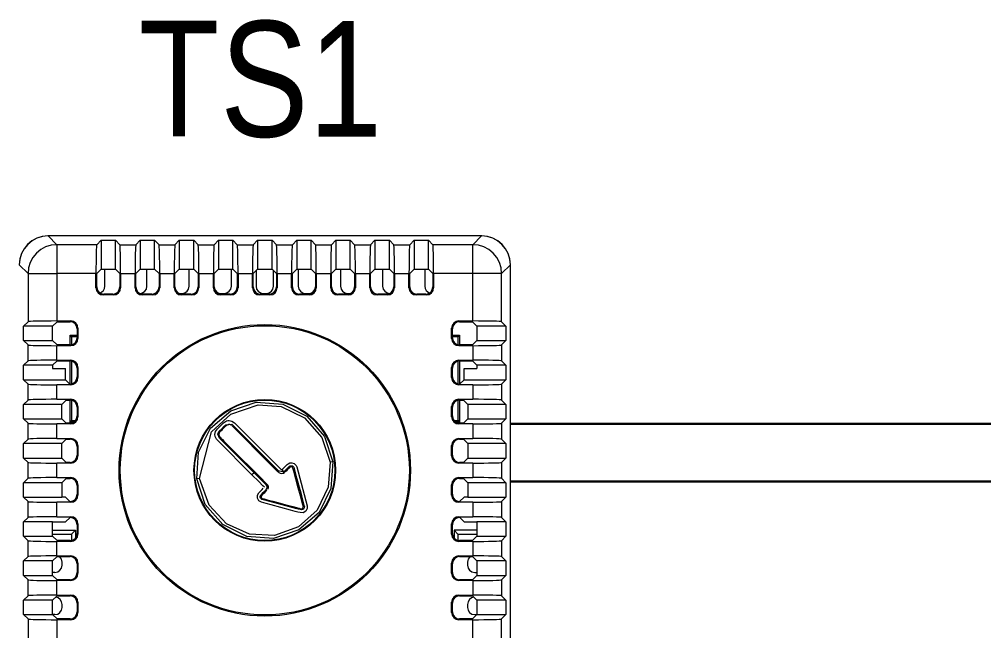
# Model space of a CAD drawing. Header units: millimetres. Extents: x -6000 to 26000, y -6000 to 26000.
# Drawn here: x 121.36 to 130.64, y -2277.11 to -2271.23 of the extents above; entities that cross this region are included whole.
import ezdxf

# ---------------------------------------------------------------- set-up
doc = ezdxf.new("R2010")
doc.units = ezdxf.units.MM
doc.header["$MEASUREMENT"] = 0
for name, color, linetype, lineweight in [('Чертеж и Рисунок_Ном._пера__1', 7, 'Continuous', 15), ('Чертеж и Рисунок_Ном._пера__21', 7, 'Continuous', 30), ('Чертеж и Рисунок_Ном._пера__7', 7, 'Continuous', 15)]:
    doc.layers.add(name, color=color, linetype=linetype, lineweight=lineweight)
doc.styles.add('СГЕНЕРИР_СТИЛЬ_1', font='ARIALN.TTF')

msp = doc.modelspace()

# ---------------------------------------------------------------- linework, layer by layer
at = {"layer": 'Чертеж и Рисунок_Ном._пера__21', "color": 7, "linetype": 'Continuous', "lineweight": 30}
for p, q in [((126.0854, -2275.1171), (145.3438, -2275.1171)), ((126.0854, -2275.6736), (145.3438, -2275.6736))]:
    msp.add_line(p, q, dxfattribs=at)
at = {"layer": 'Чертеж и Рисунок_Ном._пера__7', "color": 7, "linetype": 'Continuous', "lineweight": 15}
for p, q in [((121.6372, -2273.3104), (121.6351, -2273.3104)), ((121.6372, -2273.3104), (121.7212, -2273.3944)), ((125.8072, -2273.3104), (121.6372, -2273.3104)), ((121.7212, -2273.3944), (121.7212, -2273.6725)), ((122.1042, -2273.3944), (121.7212, -2273.3944)), ((122.1463, -2273.3523), (122.1042, -2273.3944)), ((122.1463, -2273.3523), (122.1463, -2273.6308)), ((122.1463, -2273.3523), (122.2854, -2273.3523)), ((122.2854, -2273.6308), (122.2854, -2273.3523)), ((122.3275, -2273.3944), (122.2854, -2273.3523)), ((122.3275, -2273.3944), (122.4808, -2273.3944)), ((122.5229, -2273.3523), (122.4808, -2273.3944)), ((122.5229, -2273.3523), (122.5229, -2273.6308)), ((122.5229, -2273.3523), (122.662, -2273.3523)), ((122.662, -2273.6308), (122.662, -2273.3523)), ((122.7041, -2273.3944), (122.662, -2273.3523)), ((122.7041, -2273.3944), (122.8574, -2273.3944)), ((122.8995, -2273.3523), (122.8574, -2273.3944)), ((122.8995, -2273.3523), (122.8995, -2273.6308)), ((122.8995, -2273.3523), (123.0386, -2273.3523)), ((123.0386, -2273.6308), (123.0386, -2273.3523)), ((123.0807, -2273.3944), (123.0386, -2273.3523)), ((123.0807, -2273.3944), (123.234, -2273.3944)), ((123.2761, -2273.3523), (123.234, -2273.3944)), ((123.2761, -2273.3523), (123.2761, -2273.6308)), ((123.2761, -2273.3523), (123.4152, -2273.3523)), ((123.4152, -2273.6308), (123.4152, -2273.3523)), ((123.4573, -2273.3944), (123.4152, -2273.3523)), ((123.4573, -2273.3944), (123.6106, -2273.3944)), ((123.6527, -2273.3523), (123.6106, -2273.3944)), ((123.6527, -2273.3523), (123.6527, -2273.6308)), ((123.6527, -2273.3523), (123.7918, -2273.3523)), ((123.7918, -2273.6308), (123.7918, -2273.3523)), ((123.8339, -2273.3944), (123.7918, -2273.3523)), ((123.8339, -2273.3944), (123.9872, -2273.3944)), ((124.0293, -2273.3523), (123.9872, -2273.3944)), ((124.0293, -2273.3523), (124.0293, -2273.6308)), ((124.0293, -2273.3523), (124.1684, -2273.3523)), ((124.1684, -2273.6308), (124.1684, -2273.3523)), ((124.2105, -2273.3944), (124.1684, -2273.3523)), ((124.2105, -2273.3944), (124.3638, -2273.3944)), ((124.4059, -2273.3523), (124.3638, -2273.3944)), ((124.4059, -2273.3523), (124.4059, -2273.6308)), ((124.4059, -2273.3523), (124.545, -2273.3523)), ((124.545, -2273.6308), (124.545, -2273.3523)), ((124.587, -2273.3944), (124.545, -2273.3523)), ((124.587, -2273.3944), (124.7404, -2273.3944)), ((124.7824, -2273.3523), (124.7404, -2273.3944)), ((124.7824, -2273.3523), (124.7824, -2273.6308)), ((124.7824, -2273.3523), (124.9216, -2273.3523)), ((124.9216, -2273.6308), (124.9216, -2273.3523)), ((124.9636, -2273.3944), (124.9216, -2273.3523)), ((124.9636, -2273.3944), (125.117, -2273.3944)), ((125.159, -2273.3523), (125.117, -2273.3944)), ((125.159, -2273.3523), (125.159, -2273.6308)), ((125.159, -2273.3523), (125.2981, -2273.3523)), ((125.2981, -2273.6308), (125.2981, -2273.3523)), ((125.3402, -2273.3944), (125.2981, -2273.3523)), ((125.7233, -2273.3944), (125.3402, -2273.3944)), ((125.7233, -2273.3944), (125.8072, -2273.3104)), ((125.7233, -2273.6725), (125.7233, -2273.3944)), ((125.8094, -2273.3104), (125.8072, -2273.3104)), ((121.3591, -2273.5885), (121.443, -2273.6725)), ((121.443, -2273.6725), (121.443, -2274.1355)), ((121.443, -2273.6725), (121.7212, -2273.6725)), ((122.0971, -2273.6725), (121.7212, -2273.6725)), ((121.7212, -2273.6725), (121.7212, -2274.1284)), ((122.0971, -2273.8086), (122.0971, -2273.6725)), ((122.1463, -2273.6308), (122.1044, -2273.6727)), ((122.1044, -2273.8013), (122.1044, -2273.6727)), ((122.1463, -2273.6308), (122.2854, -2273.6308)), ((122.1818, -2273.7938), (122.1818, -2273.6308)), ((122.3273, -2273.6727), (122.2854, -2273.6308)), ((122.3273, -2273.6727), (122.3273, -2273.8013)), ((122.3346, -2273.6725), (122.3346, -2273.8086)), ((122.3346, -2273.6725), (122.4737, -2273.6725)), ((122.4737, -2273.8086), (122.4737, -2273.6725)), ((122.5229, -2273.6308), (122.481, -2273.6727)), ((122.481, -2273.8013), (122.481, -2273.6727)), ((122.5229, -2273.6308), (122.662, -2273.6308)), ((122.5879, -2273.7938), (122.5879, -2273.6308)), ((122.7039, -2273.6727), (122.662, -2273.6308)), ((122.7039, -2273.6727), (122.7039, -2273.8013)), ((122.7112, -2273.6725), (122.7112, -2273.8086)), ((122.7112, -2273.6725), (122.8503, -2273.6725)), ((122.8503, -2273.8086), (122.8503, -2273.6725)), ((122.8995, -2273.6308), (122.8576, -2273.6727)), ((122.8576, -2273.8013), (122.8576, -2273.6727)), ((122.8995, -2273.6308), (123.0386, -2273.6308)), ((122.994, -2273.7938), (122.994, -2273.6308)), ((123.0805, -2273.6727), (123.0386, -2273.6308)), ((123.0805, -2273.6727), (123.0805, -2273.8013)), ((123.0878, -2273.6725), (123.0878, -2273.8086)), ((123.0878, -2273.6725), (123.2269, -2273.6725)), ((123.2269, -2273.8086), (123.2269, -2273.6725)), ((123.2761, -2273.6308), (123.2342, -2273.6727)), ((123.2342, -2273.8013), (123.2342, -2273.6727)), ((123.2761, -2273.6308), (123.4152, -2273.6308)), ((123.4002, -2273.7938), (123.4002, -2273.6308)), ((123.4571, -2273.6727), (123.4152, -2273.6308)), ((123.4571, -2273.6727), (123.4571, -2273.8013)), ((123.4644, -2273.6725), (123.4644, -2273.8086)), ((123.4644, -2273.6725), (123.6035, -2273.6725)), ((123.6035, -2273.8086), (123.6035, -2273.6725)), ((123.6527, -2273.6308), (123.6108, -2273.6727)), ((123.6108, -2273.8013), (123.6108, -2273.6727)), ((123.638, -2273.6455), (123.638, -2273.7938)), ((123.6527, -2273.6308), (123.7918, -2273.6308)), ((123.8337, -2273.6727), (123.7918, -2273.6308)), ((123.8063, -2273.7938), (123.8063, -2273.6453)), ((123.8337, -2273.6727), (123.8337, -2273.8013)), ((123.841, -2273.6725), (123.841, -2273.8086)), ((123.841, -2273.6725), (123.9801, -2273.6725)), ((123.9801, -2273.8086), (123.9801, -2273.6725)), ((124.0293, -2273.6308), (123.9874, -2273.6727)), ((123.9874, -2273.8013), (123.9874, -2273.6727)), ((124.0293, -2273.6308), (124.1684, -2273.6308)), ((124.0441, -2273.6308), (124.0441, -2273.7938)), ((124.2103, -2273.6727), (124.1684, -2273.6308)), ((124.2103, -2273.6727), (124.2103, -2273.8013)), ((124.2175, -2273.6725), (124.2175, -2273.8086)), ((124.2175, -2273.6725), (124.3567, -2273.6725)), ((124.3567, -2273.8086), (124.3567, -2273.6725)), ((124.4059, -2273.6308), (124.364, -2273.6727)), ((124.364, -2273.8013), (124.364, -2273.6727)), ((124.4059, -2273.6308), (124.545, -2273.6308)), ((124.4502, -2273.6308), (124.4502, -2273.7938)), ((124.5869, -2273.6727), (124.545, -2273.6308)), ((124.5869, -2273.6727), (124.5869, -2273.8013)), ((124.5941, -2273.6725), (124.5941, -2273.8086)), ((124.5941, -2273.6725), (124.7333, -2273.6725)), ((124.7333, -2273.8086), (124.7333, -2273.6725)), ((124.7824, -2273.6308), (124.7406, -2273.6727)), ((124.7406, -2273.8013), (124.7406, -2273.6727)), ((124.7824, -2273.6308), (124.9216, -2273.6308)), ((124.8563, -2273.6308), (124.8563, -2273.7938)), ((124.9635, -2273.6727), (124.9216, -2273.6308)), ((124.9635, -2273.6727), (124.9635, -2273.8013)), ((124.9707, -2273.6725), (124.9707, -2273.8086)), ((124.9707, -2273.6725), (125.1099, -2273.6725)), ((125.1099, -2273.8086), (125.1099, -2273.6725)), ((125.159, -2273.6308), (125.1171, -2273.6727)), ((125.1171, -2273.8013), (125.1171, -2273.6727)), ((125.159, -2273.6308), (125.2981, -2273.6308)), ((125.2625, -2273.6308), (125.2625, -2273.7938)), ((125.34, -2273.6727), (125.2981, -2273.6308)), ((125.34, -2273.6727), (125.34, -2273.8013)), ((125.7233, -2273.6725), (125.3473, -2273.6725)), ((125.3473, -2273.6725), (125.3473, -2273.8086)), ((126.0014, -2273.6725), (125.7233, -2273.6725)), ((125.7233, -2274.1284), (125.7233, -2273.6725)), ((126.0854, -2273.5885), (126.0014, -2273.6725)), ((126.0014, -2274.1355), (126.0014, -2273.6725)), ((126.0854, -2281.5147), (126.0854, -2273.5885)), ((126.0872, -2281.5186), (126.0872, -2273.5883)), ((122.1044, -2273.8013), (122.0971, -2273.8086)), ((122.3346, -2273.8086), (122.3273, -2273.8013)), ((122.481, -2273.8013), (122.4737, -2273.8086)), ((122.7112, -2273.8086), (122.7039, -2273.8013)), ((122.8576, -2273.8013), (122.8503, -2273.8086)), ((122.8955, -2273.8632), (122.9246, -2273.8632)), ((123.0878, -2273.8086), (123.0805, -2273.8013)), ((123.2342, -2273.8013), (123.2269, -2273.8086)), ((123.3013, -2273.8632), (123.3307, -2273.8632)), ((123.4644, -2273.8086), (123.4571, -2273.8013)), ((123.6108, -2273.8013), (123.6035, -2273.8086)), ((123.7075, -2273.8632), (123.7368, -2273.8632)), ((123.841, -2273.8086), (123.8337, -2273.8013)), ((123.9874, -2273.8013), (123.9801, -2273.8086)), ((124.1136, -2273.8632), (124.1429, -2273.8632)), ((124.2175, -2273.8086), (124.2103, -2273.8013)), ((124.364, -2273.8013), (124.3567, -2273.8086)), ((124.5197, -2273.8632), (124.5489, -2273.8632)), ((124.5941, -2273.8086), (124.5869, -2273.8013)), ((124.7406, -2273.8013), (124.7333, -2273.8086)), ((124.9707, -2273.8086), (124.9635, -2273.8013)), ((125.1171, -2273.8013), (125.1099, -2273.8086)), ((125.3473, -2273.8086), (125.34, -2273.8013)), ((122.174, -2273.8708), (122.1667, -2273.8781)), ((122.2651, -2273.8781), (122.1667, -2273.8781)), ((122.2578, -2273.8708), (122.174, -2273.8708)), ((122.2651, -2273.8781), (122.2578, -2273.8708)), ((122.5505, -2273.8708), (122.5433, -2273.8781)), ((122.6416, -2273.8781), (122.5433, -2273.8781)), ((122.6344, -2273.8708), (122.5505, -2273.8708)), ((122.6416, -2273.8781), (122.6344, -2273.8708)), ((122.9271, -2273.8708), (122.9199, -2273.8781)), ((123.0182, -2273.8781), (122.9199, -2273.8781)), ((123.011, -2273.8708), (122.9271, -2273.8708)), ((123.0182, -2273.8781), (123.011, -2273.8708)), ((123.3037, -2273.8708), (123.2965, -2273.8781)), ((123.3948, -2273.8781), (123.2965, -2273.8781)), ((123.3876, -2273.8708), (123.3037, -2273.8708)), ((123.3948, -2273.8781), (123.3876, -2273.8708)), ((123.6803, -2273.8708), (123.673, -2273.8781)), ((123.7714, -2273.8781), (123.673, -2273.8781)), ((123.7641, -2273.8708), (123.6803, -2273.8708)), ((123.7714, -2273.8781), (123.7641, -2273.8708)), ((124.0569, -2273.8708), (124.0496, -2273.8781)), ((124.148, -2273.8781), (124.0496, -2273.8781)), ((124.1407, -2273.8708), (124.0569, -2273.8708)), ((124.148, -2273.8781), (124.1407, -2273.8708)), ((124.4335, -2273.8708), (124.4262, -2273.8781)), ((124.5246, -2273.8781), (124.4262, -2273.8781)), ((124.5173, -2273.8708), (124.4335, -2273.8708)), ((124.5246, -2273.8781), (124.5173, -2273.8708)), ((124.8101, -2273.8708), (124.8028, -2273.8781)), ((124.9012, -2273.8781), (124.8028, -2273.8781)), ((124.8939, -2273.8708), (124.8101, -2273.8708)), ((124.9012, -2273.8781), (124.8939, -2273.8708)), ((125.1867, -2273.8708), (125.1794, -2273.8781)), ((125.2778, -2273.8781), (125.1794, -2273.8781)), ((125.2705, -2273.8708), (125.1867, -2273.8708)), ((125.2778, -2273.8781), (125.2705, -2273.8708)), ((121.443, -2274.1355), (121.401, -2274.1775)), ((121.7224, -2274.1357), (121.68, -2274.1775)), ((121.7212, -2274.1284), (121.8545, -2274.1284)), ((121.7224, -2274.1357), (121.8473, -2274.1357)), ((121.8545, -2274.1284), (121.8473, -2274.1357)), ((125.5899, -2274.1284), (125.7233, -2274.1284)), ((125.5972, -2274.1357), (125.5899, -2274.1284)), ((125.5972, -2274.1357), (125.7221, -2274.1357)), ((125.7644, -2274.1775), (125.7221, -2274.1357)), ((126.0435, -2274.1775), (126.0014, -2274.1355)), ((121.68, -2274.1775), (121.401, -2274.1775)), ((121.401, -2274.3167), (121.401, -2274.1775)), ((121.68, -2274.3167), (121.68, -2274.1775)), ((121.9241, -2274.1979), (121.9168, -2274.2052)), ((121.9168, -2274.2052), (121.9168, -2274.289)), ((121.9241, -2274.1979), (121.9241, -2274.2963)), ((125.5204, -2274.2963), (125.5204, -2274.1979)), ((125.5277, -2274.2052), (125.5204, -2274.1979)), ((125.5277, -2274.289), (125.5277, -2274.2052)), ((126.0435, -2274.1775), (125.7644, -2274.1775)), ((125.7644, -2274.1775), (125.7644, -2274.3167)), ((126.0435, -2274.1775), (126.0435, -2274.3167)), ((121.401, -2274.3167), (121.443, -2274.3587)), ((121.401, -2274.3167), (121.68, -2274.3167)), ((121.68, -2274.3167), (121.7224, -2274.3586)), ((121.8478, -2274.2661), (121.9168, -2274.2661)), ((121.8478, -2274.3586), (121.8478, -2274.2661)), ((121.8624, -2274.2807), (121.8478, -2274.2661)), ((121.9168, -2274.2807), (121.8624, -2274.2807)), ((121.8624, -2274.2807), (121.8624, -2274.3569)), ((121.9168, -2274.289), (121.9241, -2274.2963)), ((125.5204, -2274.2963), (125.5277, -2274.289)), ((125.5277, -2274.2661), (125.5967, -2274.2661)), ((125.5821, -2274.2807), (125.5277, -2274.2807)), ((125.5821, -2274.2807), (125.5967, -2274.2661)), ((125.5821, -2274.3569), (125.5821, -2274.2807)), ((125.5967, -2274.2661), (125.5967, -2274.3586)), ((125.7221, -2274.3586), (125.7644, -2274.3167)), ((125.7644, -2274.3167), (126.0435, -2274.3167)), ((126.0014, -2274.3587), (126.0435, -2274.3167)), ((121.443, -2274.5121), (121.443, -2274.3587)), ((121.7212, -2274.505), (121.7212, -2274.3658)), ((121.8545, -2274.3658), (121.7212, -2274.3658)), ((121.8473, -2274.3586), (121.7224, -2274.3586)), ((121.8473, -2274.3586), (121.8545, -2274.3658)), ((125.5899, -2274.3658), (125.5972, -2274.3586)), ((125.7233, -2274.3658), (125.5899, -2274.3658)), ((125.7221, -2274.3586), (125.5972, -2274.3586)), ((125.7233, -2274.3658), (125.7233, -2274.505)), ((126.0014, -2274.3587), (126.0014, -2274.5121)), ((121.443, -2274.5121), (121.401, -2274.5541)), ((121.7224, -2274.5122), (121.68, -2274.5541)), ((121.7212, -2274.505), (121.8545, -2274.505)), ((121.7224, -2274.5122), (121.8473, -2274.5122)), ((121.8545, -2274.505), (121.8473, -2274.5122)), ((121.8478, -2274.7351), (121.8478, -2274.5122)), ((125.5899, -2274.505), (125.7233, -2274.505)), ((125.5972, -2274.5122), (125.5899, -2274.505)), ((125.5967, -2274.5122), (125.5967, -2274.7351)), ((125.5972, -2274.5122), (125.7221, -2274.5122)), ((125.7644, -2274.5541), (125.7221, -2274.5122)), ((126.0435, -2274.5541), (126.0014, -2274.5121)), ((121.68, -2274.5541), (121.401, -2274.5541)), ((121.401, -2274.6933), (121.401, -2274.5541)), ((121.68, -2274.5541), (121.68, -2274.5863)), ((121.68, -2274.5863), (121.8025, -2274.5863)), ((121.8025, -2274.6933), (121.8025, -2274.5863)), ((121.8624, -2274.5139), (121.8624, -2274.7335)), ((121.9241, -2274.5745), (121.9168, -2274.5818)), ((121.9168, -2274.5818), (121.9168, -2274.6656)), ((121.9241, -2274.5745), (121.9241, -2274.6729)), ((125.5204, -2274.6729), (125.5204, -2274.5745)), ((125.5277, -2274.5818), (125.5204, -2274.5745)), ((125.5277, -2274.6656), (125.5277, -2274.5818)), ((125.5821, -2274.7335), (125.5821, -2274.5139)), ((125.6419, -2274.5863), (125.7644, -2274.5863)), ((125.6419, -2274.6933), (125.6419, -2274.5863)), ((126.0435, -2274.5541), (125.7644, -2274.5541)), ((125.7644, -2274.5541), (125.7644, -2274.5863)), ((126.0435, -2274.5541), (126.0435, -2274.6933)), ((121.401, -2274.6933), (121.443, -2274.7353)), ((121.401, -2274.6933), (121.8025, -2274.6933)), ((121.8025, -2274.6933), (121.8449, -2274.7351)), ((121.9168, -2274.6656), (121.9241, -2274.6729)), ((125.5204, -2274.6729), (125.5277, -2274.6656)), ((125.5972, -2274.7351), (125.6419, -2274.6933)), ((125.6419, -2274.6933), (126.0435, -2274.6933)), ((126.0014, -2274.7353), (126.0435, -2274.6933)), ((121.443, -2274.8887), (121.443, -2274.7353)), ((121.7212, -2274.8816), (121.7212, -2274.7424)), ((121.8545, -2274.7424), (121.7212, -2274.7424)), ((121.8449, -2274.7351), (121.8449, -2274.7351)), ((121.8473, -2274.7351), (121.8545, -2274.7424)), ((125.5899, -2274.7424), (125.5972, -2274.7351)), ((125.7233, -2274.7424), (125.5899, -2274.7424)), ((125.5972, -2274.7351), (125.5972, -2274.7351)), ((125.7233, -2274.7424), (125.7233, -2274.8816)), ((126.0014, -2274.7353), (126.0014, -2274.8887)), ((121.7212, -2274.8816), (121.8545, -2274.8816)), ((121.8545, -2274.8816), (121.8473, -2274.8888)), ((125.5899, -2274.8816), (125.7233, -2274.8816)), ((125.5972, -2274.8888), (125.5899, -2274.8816)), ((121.443, -2274.8887), (121.401, -2274.9307)), ((121.7674, -2274.9307), (121.401, -2274.9307)), ((121.401, -2275.0698), (121.401, -2274.9307)), ((121.8097, -2274.8888), (121.7674, -2274.9307)), ((121.7674, -2275.0698), (121.7674, -2274.9307)), ((121.8097, -2274.8888), (121.8473, -2274.8888)), ((121.8478, -2275.1003), (121.8478, -2274.8888)), ((121.8624, -2274.8905), (121.8624, -2275.0857)), ((121.9241, -2274.9511), (121.9168, -2274.9584)), ((121.9168, -2274.9584), (121.9168, -2275.0422)), ((121.9241, -2274.9511), (121.9241, -2275.0495)), ((125.5204, -2275.0495), (125.5204, -2274.9511)), ((125.5277, -2274.9584), (125.5204, -2274.9511)), ((125.5277, -2275.0422), (125.5277, -2274.9584)), ((125.5821, -2275.0857), (125.5821, -2274.8905)), ((125.5967, -2274.8888), (125.5967, -2275.1003)), ((125.5972, -2274.8888), (125.6347, -2274.8888)), ((125.6771, -2274.9307), (125.6347, -2274.8888)), ((126.0435, -2274.9307), (125.6771, -2274.9307)), ((125.6771, -2274.9307), (125.6771, -2275.0698)), ((126.0435, -2274.9307), (126.0014, -2274.8887)), ((126.0435, -2274.9307), (126.0435, -2275.0698)), ((121.401, -2275.0698), (121.443, -2275.1119)), ((121.401, -2275.0698), (121.7674, -2275.0698)), ((121.7674, -2275.0698), (121.8097, -2275.1117)), ((121.9168, -2275.0422), (121.9241, -2275.0495)), ((125.5204, -2275.0495), (125.5277, -2275.0422)), ((125.6347, -2275.1117), (125.6771, -2275.0698)), ((125.6771, -2275.0698), (126.0435, -2275.0698)), ((126.0014, -2275.1119), (126.0435, -2275.0698)), ((121.443, -2275.2652), (121.443, -2275.1119)), ((121.7212, -2275.2582), (121.7212, -2275.119)), ((121.8545, -2275.119), (121.7212, -2275.119)), ((121.8473, -2275.1117), (121.8097, -2275.1117)), ((121.8473, -2275.1117), (121.8545, -2275.119)), ((121.8624, -2275.0857), (121.8478, -2275.1003)), ((121.8854, -2275.1003), (121.8478, -2275.1003)), ((121.8624, -2275.0857), (121.9015, -2275.0857)), ((123.2653, -2275.1671), (123.3241, -2275.1079)), ((123.4317, -2275.1079), (123.8841, -2275.5606)), ((125.543, -2275.0857), (125.5821, -2275.0857)), ((125.5967, -2275.1003), (125.559, -2275.1003)), ((125.5821, -2275.0857), (125.5967, -2275.1003)), ((125.5899, -2275.119), (125.5972, -2275.1117)), ((125.7233, -2275.119), (125.5899, -2275.119)), ((125.6347, -2275.1117), (125.5972, -2275.1117)), ((125.7233, -2275.119), (125.7233, -2275.2582)), ((126.0014, -2275.1119), (126.0014, -2275.2652)), ((121.443, -2275.2652), (121.401, -2275.3073)), ((121.7674, -2275.3073), (121.401, -2275.3073)), ((121.401, -2275.4464), (121.401, -2275.3073)), ((121.7212, -2275.2582), (121.8545, -2275.2582)), ((121.8097, -2275.2654), (121.7674, -2275.3073)), ((121.7674, -2275.4464), (121.7674, -2275.3073)), ((121.8097, -2275.2654), (121.8473, -2275.2654)), ((121.8545, -2275.2582), (121.8473, -2275.2654)), ((121.9241, -2275.3277), (121.9168, -2275.335)), ((121.9168, -2275.335), (121.9168, -2275.4188)), ((121.9241, -2275.3277), (121.9241, -2275.4261)), ((123.5989, -2275.608), (123.2653, -2275.2743)), ((125.5204, -2275.4261), (125.5204, -2275.3277)), ((125.5277, -2275.335), (125.5204, -2275.3277)), ((125.5277, -2275.4188), (125.5277, -2275.335)), ((125.5899, -2275.2582), (125.7233, -2275.2582)), ((125.5972, -2275.2654), (125.5899, -2275.2582)), ((125.5972, -2275.2654), (125.6347, -2275.2654)), ((125.6771, -2275.3073), (125.6347, -2275.2654)), ((126.0435, -2275.3073), (125.6771, -2275.3073)), ((125.6771, -2275.3073), (125.6771, -2275.4464)), ((126.0435, -2275.3073), (126.0014, -2275.2652)), ((126.0435, -2275.3073), (126.0435, -2275.4464)), ((121.9168, -2275.4188), (121.9241, -2275.4261)), ((125.5204, -2275.4261), (125.5277, -2275.4188)), ((121.401, -2275.4464), (121.443, -2275.4885)), ((121.401, -2275.4464), (121.7674, -2275.4464)), ((121.443, -2275.6418), (121.443, -2275.4885)), ((121.7212, -2275.6347), (121.7212, -2275.4956)), ((121.8545, -2275.4956), (121.7212, -2275.4956)), ((121.7674, -2275.4464), (121.8097, -2275.4883)), ((121.8473, -2275.4883), (121.8097, -2275.4883)), ((121.8473, -2275.4883), (121.8545, -2275.4956)), ((124.0296, -2275.5326), (124.1294, -2275.9049)), ((125.5899, -2275.4956), (125.5972, -2275.4883)), ((125.7233, -2275.4956), (125.5899, -2275.4956)), ((125.6347, -2275.4883), (125.5972, -2275.4883)), ((125.6347, -2275.4883), (125.6771, -2275.4464)), ((125.6771, -2275.4464), (126.0435, -2275.4464)), ((125.7233, -2275.4956), (125.7233, -2275.6347)), ((126.0014, -2275.4885), (126.0435, -2275.4464)), ((126.0014, -2275.4885), (126.0014, -2275.6418)), ((121.443, -2275.6418), (121.401, -2275.6839)), ((121.7674, -2275.6839), (121.401, -2275.6839)), ((121.401, -2275.823), (121.401, -2275.6839)), ((121.7212, -2275.6347), (121.8545, -2275.6347)), ((121.8097, -2275.642), (121.7674, -2275.6839)), ((121.7674, -2275.6839), (121.7674, -2275.823)), ((121.8097, -2275.642), (121.8473, -2275.642)), ((121.8545, -2275.6347), (121.8473, -2275.642)), ((121.9241, -2275.7043), (121.9168, -2275.7116)), ((121.9168, -2275.7116), (121.9168, -2275.7954)), ((121.9241, -2275.7043), (121.9241, -2275.8027)), ((125.5204, -2275.8027), (125.5204, -2275.7043)), ((125.5277, -2275.7116), (125.5204, -2275.7043)), ((125.5277, -2275.7954), (125.5277, -2275.7116)), ((125.5899, -2275.6347), (125.7233, -2275.6347)), ((125.5972, -2275.642), (125.5899, -2275.6347)), ((125.5972, -2275.642), (125.6347, -2275.642)), ((125.6771, -2275.6839), (125.6347, -2275.642)), ((126.0435, -2275.6839), (125.6771, -2275.6839)), ((125.6771, -2275.6839), (125.6771, -2275.823)), ((126.0435, -2275.6839), (126.0014, -2275.6418)), ((126.0435, -2275.6839), (126.0435, -2275.823)), ((121.9168, -2275.7954), (121.9241, -2275.8027)), ((125.5204, -2275.8027), (125.5277, -2275.7954)), ((121.401, -2275.823), (121.443, -2275.8651)), ((121.401, -2275.823), (121.7674, -2275.823)), ((121.443, -2276.0184), (121.443, -2275.8651)), ((121.7212, -2276.0113), (121.7212, -2275.8722)), ((121.8545, -2275.8722), (121.7212, -2275.8722)), ((121.8025, -2275.823), (121.7674, -2275.823)), ((121.8025, -2275.823), (121.8449, -2275.8649)), ((121.8449, -2275.8649), (121.8449, -2275.8649)), ((121.8473, -2275.8649), (121.8545, -2275.8722)), ((125.5899, -2275.8722), (125.5972, -2275.8649)), ((125.7233, -2275.8722), (125.5899, -2275.8722)), ((125.5972, -2275.8649), (125.6419, -2275.823)), ((125.5972, -2275.8649), (125.5972, -2275.8649)), ((125.6771, -2275.823), (125.6419, -2275.823)), ((125.6771, -2275.823), (126.0435, -2275.823)), ((125.7233, -2275.8722), (125.7233, -2276.0113)), ((126.0014, -2275.8651), (126.0435, -2275.823)), ((126.0014, -2275.8651), (126.0014, -2276.0184)), ((121.443, -2276.0184), (121.401, -2276.0605)), ((121.68, -2276.0605), (121.401, -2276.0605)), ((121.401, -2276.1996), (121.401, -2276.0605)), ((121.68, -2276.0605), (121.8025, -2276.0605)), ((121.68, -2276.1996), (121.68, -2276.0605)), ((121.7212, -2276.0113), (121.8545, -2276.0113)), ((121.8473, -2276.0186), (121.8025, -2276.0605)), ((121.8449, -2276.0186), (121.8473, -2276.0186)), ((121.8545, -2276.0113), (121.8473, -2276.0186)), ((121.9241, -2276.0809), (121.9168, -2276.0881)), ((121.9168, -2276.0881), (121.9168, -2276.172)), ((121.9241, -2276.0809), (121.9241, -2276.1792)), ((125.5204, -2276.1792), (125.5204, -2276.0809)), ((125.5277, -2276.0881), (125.5204, -2276.0809)), ((125.5277, -2276.172), (125.5277, -2276.0881)), ((125.5899, -2276.0113), (125.7233, -2276.0113)), ((125.5972, -2276.0186), (125.5899, -2276.0113)), ((125.6419, -2276.0605), (125.5996, -2276.0186)), ((125.5996, -2276.0186), (125.5996, -2276.0186)), ((125.6419, -2276.0605), (125.7644, -2276.0605)), ((126.0435, -2276.0605), (125.7644, -2276.0605)), ((125.7644, -2276.0605), (125.7644, -2276.1996)), ((126.0435, -2276.0605), (126.0014, -2276.0184)), ((126.0435, -2276.0605), (126.0435, -2276.1996)), ((121.68, -2276.1419), (121.8996, -2276.1419)), ((121.68, -2276.1783), (121.8632, -2276.1783)), ((121.8996, -2276.1419), (121.8632, -2276.1783)), ((121.8632, -2276.1783), (121.8632, -2276.2397)), ((121.8996, -2276.1419), (121.8996, -2276.2177)), ((121.9168, -2276.172), (121.9241, -2276.1792)), ((125.5204, -2276.1792), (125.5277, -2276.172)), ((125.5449, -2276.1419), (125.5449, -2276.2178)), ((125.5449, -2276.1419), (125.5814, -2276.1783)), ((125.7644, -2276.1419), (125.5449, -2276.1419)), ((125.5814, -2276.1783), (125.5814, -2276.2397)), ((125.5814, -2276.1783), (125.7644, -2276.1783)), ((121.401, -2276.1996), (121.68, -2276.1996)), ((121.401, -2276.1996), (121.443, -2276.2417)), ((121.443, -2276.395), (121.443, -2276.2417)), ((121.68, -2276.1996), (121.7224, -2276.2415)), ((121.7212, -2276.3879), (121.7212, -2276.2488)), ((121.8545, -2276.2488), (121.7212, -2276.2488)), ((121.8473, -2276.2415), (121.7224, -2276.2415)), ((121.8473, -2276.2415), (121.8545, -2276.2488)), ((125.5899, -2276.2488), (125.5972, -2276.2415)), ((125.7233, -2276.2488), (125.5899, -2276.2488)), ((125.7221, -2276.2415), (125.5972, -2276.2415)), ((125.7221, -2276.2415), (125.7644, -2276.1996)), ((125.7233, -2276.2488), (125.7233, -2276.3879)), ((125.7644, -2276.1996), (126.0435, -2276.1996)), ((126.0014, -2276.2417), (126.0435, -2276.1996)), ((126.0014, -2276.2417), (126.0014, -2276.395)), ((121.443, -2276.395), (121.401, -2276.4371)), ((121.68, -2276.4371), (121.401, -2276.4371)), ((121.401, -2276.5762), (121.401, -2276.4371)), ((121.7224, -2276.3952), (121.68, -2276.4371)), ((121.68, -2276.5762), (121.68, -2276.4371)), ((121.7212, -2276.3879), (121.8545, -2276.3879)), ((121.7224, -2276.3952), (121.8473, -2276.3952)), ((121.771, -2276.4777), (121.771, -2276.4483)), ((121.8545, -2276.3879), (121.8473, -2276.3952)), ((121.9241, -2276.4575), (121.9168, -2276.4647)), ((121.9241, -2276.4575), (121.9241, -2276.5558)), ((125.5204, -2276.5558), (125.5204, -2276.4575)), ((125.5277, -2276.4647), (125.5204, -2276.4575)), ((125.5899, -2276.3879), (125.7233, -2276.3879)), ((125.5972, -2276.3952), (125.5899, -2276.3879)), ((125.5972, -2276.3952), (125.7221, -2276.3952)), ((125.6735, -2276.4483), (125.6735, -2276.4777)), ((125.7644, -2276.4371), (125.7221, -2276.3952)), ((126.0435, -2276.4371), (125.7644, -2276.4371)), ((125.7644, -2276.4371), (125.7644, -2276.5762)), ((126.0435, -2276.4371), (126.0014, -2276.395)), ((126.0435, -2276.4371), (126.0435, -2276.5762)), ((121.7015, -2276.5471), (121.68, -2276.5471)), ((121.9168, -2276.4647), (121.9168, -2276.5486)), ((121.9168, -2276.5486), (121.9241, -2276.5558)), ((125.5204, -2276.5558), (125.5277, -2276.5486)), ((125.5277, -2276.5486), (125.5277, -2276.4647)), ((125.743, -2276.5471), (125.7644, -2276.5471)), ((121.401, -2276.5762), (121.443, -2276.6183)), ((121.401, -2276.5762), (121.68, -2276.5762)), ((121.443, -2276.7716), (121.443, -2276.6183)), ((121.68, -2276.5762), (121.7224, -2276.6181)), ((121.7212, -2276.7645), (121.7212, -2276.6254)), ((121.8545, -2276.6254), (121.7212, -2276.6254)), ((121.8473, -2276.6181), (121.7224, -2276.6181)), ((121.8473, -2276.6181), (121.8545, -2276.6254)), ((125.5899, -2276.6254), (125.5972, -2276.6181)), ((125.7233, -2276.6254), (125.5899, -2276.6254)), ((125.7221, -2276.6181), (125.5972, -2276.6181)), ((125.7221, -2276.6181), (125.7644, -2276.5762)), ((125.7233, -2276.6254), (125.7233, -2276.7645)), ((125.7644, -2276.5762), (126.0435, -2276.5762)), ((126.0014, -2276.6183), (126.0435, -2276.5762)), ((126.0014, -2276.6183), (126.0014, -2276.7716)), ((121.443, -2276.7716), (121.401, -2276.8137)), ((121.68, -2276.8137), (121.401, -2276.8137)), ((121.401, -2276.9528), (121.401, -2276.8137)), ((121.7224, -2276.7718), (121.68, -2276.8137)), ((121.68, -2276.9528), (121.68, -2276.8137)), ((121.7212, -2276.7645), (121.8545, -2276.7645)), ((121.7224, -2276.7718), (121.8473, -2276.7718)), ((121.8545, -2276.7645), (121.8473, -2276.7718)), ((125.5899, -2276.7645), (125.7233, -2276.7645)), ((125.5972, -2276.7718), (125.5899, -2276.7645)), ((125.5972, -2276.7718), (125.7221, -2276.7718)), ((125.7644, -2276.8137), (125.7221, -2276.7718)), ((126.0435, -2276.8137), (125.7644, -2276.8137)), ((125.7644, -2276.8137), (125.7644, -2276.9528)), ((126.0435, -2276.8137), (126.0014, -2276.7716)), ((126.0435, -2276.8137), (126.0435, -2276.9528)), ((121.771, -2276.8838), (121.771, -2276.8544)), ((121.9241, -2276.834), (121.9168, -2276.8413)), ((121.9168, -2276.8413), (121.9168, -2276.9252)), ((121.9168, -2276.9252), (121.9241, -2276.9324)), ((121.9241, -2276.834), (121.9241, -2276.9324)), ((125.5204, -2276.9324), (125.5204, -2276.834)), ((125.5277, -2276.8413), (125.5204, -2276.834)), ((125.5204, -2276.9324), (125.5277, -2276.9252)), ((125.5277, -2276.9252), (125.5277, -2276.8413)), ((125.6735, -2276.8544), (125.6735, -2276.8838)), ((121.401, -2276.9528), (121.443, -2276.9949)), ((121.401, -2276.9528), (121.68, -2276.9528)), ((121.443, -2276.9949), (121.443, -2277.4583)), ((121.68, -2276.9528), (121.7224, -2276.9947)), ((121.7015, -2276.9532), (121.6805, -2276.9532)), ((121.7212, -2277.002), (121.7212, -2277.4583)), ((121.8545, -2277.002), (121.7212, -2277.002)), ((121.8473, -2276.9947), (121.7224, -2276.9947)), ((121.8473, -2276.9947), (121.8545, -2277.002)), ((125.5899, -2277.002), (125.5972, -2276.9947)), ((125.7233, -2277.002), (125.5899, -2277.002)), ((125.7221, -2276.9947), (125.5972, -2276.9947)), ((125.7221, -2276.9947), (125.7644, -2276.9528)), ((125.7233, -2277.4583), (125.7233, -2277.002)), ((125.743, -2276.9532), (125.764, -2276.9532)), ((125.7644, -2276.9528), (126.0435, -2276.9528)), ((126.0014, -2276.9949), (126.0435, -2276.9528)), ((126.0014, -2277.4583), (126.0014, -2276.9949))]:
    msp.add_line(p, q, dxfattribs=at)
at = {"layer": 'Чертеж и Рисунок_Ном._пера__7', "color": 7, "linetype": 'Continuous', "lineweight": 15, "flags": 128}
for points in [[(123.0669, -2275.6477), (123.0852, -2275.3907), (123.2004, -2275.1601), (123.3951, -2274.9912), (123.6396, -2274.9097), (123.8967, -2274.928), (124.1272, -2275.0433), (124.2961, -2275.238), (124.3775, -2275.4825)], [(123.0945, -2275.6441), (123.21, -2275.194), (123.3938, -2275.0243), (123.657, -2274.9357), (123.8792, -2274.9521), (124.1046, -2275.061), (124.2702, -2275.2487), (124.3499, -2275.4859)], [(123.6186, -2275.5883), (123.3474, -2275.3171), (123.3011, -2275.2708), (123.2934, -2275.2631), (123.2862, -2275.2558), (123.2711, -2275.2174), (123.2806, -2275.1917), (123.293, -2275.1788), (123.3008, -2275.171), (123.3317, -2275.1398), (123.3458, -2275.126), (123.4041, -2275.1215), (123.424, -2275.1395), (123.4549, -2275.1708), (123.7876, -2275.5038), (123.8419, -2275.5579), (123.8497, -2275.5656), (123.9047, -2275.5803)], [(123.3492, -2275.1371), (123.3419, -2275.1444), (123.3128, -2275.1734), (123.3055, -2275.1807), (123.2983, -2275.188), (123.2907, -2275.1956), (123.2837, -2275.2071), (123.2812, -2275.2214), (123.2842, -2275.2355), (123.2915, -2275.2467), (123.2989, -2275.2541), (123.3134, -2275.2687), (123.328, -2275.2832), (123.3571, -2275.3123), (123.3862, -2275.3414), (123.4572, -2275.4124), (123.6189, -2275.5741), (123.6771, -2275.6323), (123.7353, -2275.6905), (123.7425, -2275.6978)], [(123.3241, -2275.1079), (123.3338, -2275.1002), (123.3434, -2275.0943), (123.353, -2275.09), (123.3651, -2275.0869), (123.378, -2275.0858), (123.4058, -2275.0913), (123.4317, -2275.1079)], [(123.4043, -2275.1347), (123.3865, -2275.1249), (123.372, -2275.1244), (123.3586, -2275.1292), (123.3492, -2275.1371)], [(123.8557, -2275.586), (123.8458, -2275.5762), (123.8299, -2275.5602), (123.8008, -2275.5311), (123.7717, -2275.5021), (123.7135, -2275.4439), (123.6553, -2275.3857), (123.5389, -2275.2693), (123.4226, -2275.153), (123.408, -2275.1384)], [(123.2653, -2275.2743), (123.2585, -2275.2664), (123.2529, -2275.2581), (123.2454, -2275.2402), (123.2428, -2275.2208), (123.2483, -2275.1925), (123.2653, -2275.1671)], [(124.3775, -2275.4825), (124.3593, -2275.7395), (124.244, -2275.97), (124.0493, -2276.1389), (123.8048, -2276.2203), (123.5477, -2276.2021), (123.3172, -2276.0868), (123.1484, -2275.8921), (123.0669, -2275.6476)], [(124.3499, -2275.4859), (124.3335, -2275.7285), (124.2267, -2275.9469), (124.0454, -2276.109), (123.8165, -2276.1907), (123.5736, -2276.18), (123.3526, -2276.0786), (123.1863, -2275.9013), (123.0945, -2275.6443)], [(123.959, -2275.5261), (123.9678, -2275.5211), (123.9877, -2275.522), (124.0008, -2275.5346), (124.005, -2275.5482), (124.0224, -2275.6131), (124.0376, -2275.6696), (124.0526, -2275.7259), (124.0677, -2275.7822), (124.0829, -2275.8387), (124.0893, -2275.8629), (124.0959, -2275.8872), (124.0994, -2275.9002), (124.1028, -2275.9133), (124.1026, -2275.9262), (124.0936, -2275.9401), (124.0751, -2275.9463), (124.0615, -2275.9433), (124.0446, -2275.9387), (124.0192, -2275.9319), (123.9939, -2275.9251), (123.8527, -2275.8873), (123.7101, -2275.8491), (123.6948, -2275.8449), (123.6804, -2275.8327), (123.6771, -2275.8231), (123.6777, -2275.8126), (123.6837, -2275.8014), (123.692, -2275.793), (123.7071, -2275.7779), (123.722, -2275.763), (123.7308, -2275.7542), (123.7422, -2275.7414), (123.7458, -2275.7272), (123.744, -2275.7173), (123.7358, -2275.7055), (123.7267, -2275.6964), (123.7145, -2275.6841), (123.6667, -2275.6364), (123.6186, -2275.5883)], [(123.7414, -2275.758), (123.7269, -2275.7726), (123.7161, -2275.7834), (123.6978, -2275.8017), (123.688, -2275.8137), (123.6884, -2275.8259), (123.697, -2275.8348), (123.7149, -2275.8398), (123.7547, -2275.8505), (123.7992, -2275.8624), (123.8341, -2275.8718), (123.9136, -2275.893), (123.9931, -2275.9143), (124.0277, -2275.9236), (124.0524, -2275.9302), (124.0673, -2275.9342), (124.0785, -2275.9359), (124.0892, -2275.9301), (124.0932, -2275.9184), (124.0881, -2275.8978), (124.065, -2275.8115), (124.0437, -2275.7321), (124.0011, -2275.5731), (123.9958, -2275.5532), (123.9931, -2275.5433), (123.9861, -2275.5328), (123.9743, -2275.53), (123.9628, -2275.5366), (123.9556, -2275.5439), (123.941, -2275.5584), (123.9265, -2275.573), (123.9192, -2275.5802)], [(123.885, -2275.5606), (123.9111, -2275.5344), (123.9243, -2275.5213), (123.9377, -2275.5079)], [(123.9047, -2275.5803), (123.9257, -2275.5593), (123.9469, -2275.5381), (123.959, -2275.5261)], [(123.9377, -2275.5079), (123.9457, -2275.5014), (123.9627, -2275.4932), (123.9811, -2275.4917), (124.0038, -2275.4986), (124.0152, -2275.5073), (124.0237, -2275.5184), (124.0296, -2275.5326)], [(124.3775, -2275.4825), (124.3499, -2275.4859)], [(123.6186, -2275.5883), (123.5989, -2275.608)], [(123.718, -2275.7265), (123.704, -2275.7128), (123.6643, -2275.6733), (123.5989, -2275.608)], [(123.9119, -2275.5875), (123.9008, -2275.5953), (123.8864, -2275.5988), (123.8717, -2275.5967), (123.8595, -2275.5897)], [(123.885, -2275.5606), (123.9047, -2275.5803)], [(123.9192, -2275.5802), (123.9083, -2275.5857), (123.8916, -2275.5615)], [(123.0945, -2275.6441), (123.0669, -2275.6476)], [(123.7425, -2275.6978), (123.7505, -2275.7074), (123.7555, -2275.721), (123.7551, -2275.736), (123.7494, -2275.7491)], [(123.6898, -2275.8723), (123.6651, -2275.8581), (123.6508, -2275.8336), (123.6508, -2275.8052), (123.6651, -2275.7805)], [(123.6651, -2275.7805), (123.687, -2275.7589), (123.6962, -2275.7497), (123.708, -2275.7377)], [(124.0621, -2275.9722), (124.0389, -2275.966), (124.0156, -2275.9597), (123.9691, -2275.9473), (123.876, -2275.9223), (123.7829, -2275.8973), (123.7363, -2275.8848), (123.7131, -2275.8785), (123.6898, -2275.8723)], [(124.1294, -2275.9049), (124.1299, -2275.9335), (124.1155, -2275.9582), (124.0908, -2275.9724), (124.0621, -2275.9722)]]:
    msp.add_lwpolyline(points, dxfattribs=at)
at = {"layer": 'Чертеж и Рисунок_Ном._пера__7', "color": 7, "linetype": 'Continuous', "lineweight": 15}
for radius in [1.4021, 1.3912, 0.6817, 0.6754]:
    msp.add_circle((123.7222, -2275.565), radius, dxfattribs=at)
for centre, start, end in [((121.7214, -2273.6727), 90.04608, 179.95392), ((125.7231, -2273.6727), 0.04623, 89.95388)]:
    msp.add_arc(centre, 0.2784, start, end, dxfattribs=at)
for centre, major_axis, ratio, start_param, end_param in [((121.6359, -2273.589), (0.1973, -0.1973), 0.997265, 2.360303, 3.922882), ((121.6374, -2273.5887), (-0.1969, 0.1969), 0.999315, 5.498815, 7.067556), ((122.1044, -2273.6725), (0, 0.2782), 0.026186, 0.02618, 1.570796), ((122.3273, -2273.6725), (0, 0.2782), 0.026186, 4.712389, 6.257005), ((122.481, -2273.6725), (0, 0.2782), 0.026186, 0.02618, 1.570796), ((122.7039, -2273.6725), (0, 0.2782), 0.026186, 4.712389, 6.257005), ((122.8576, -2273.6725), (0, 0.2782), 0.026186, 0.02618, 1.570796), ((123.0805, -2273.6725), (0, 0.2782), 0.026186, 4.712389, 6.257005), ((123.2342, -2273.6725), (0, 0.2782), 0.026186, 0.02618, 1.570796), ((123.4571, -2273.6725), (0, 0.2782), 0.026186, 4.712389, 6.257005), ((123.6108, -2273.6725), (0, 0.2782), 0.026186, 0.02618, 1.570796), ((123.8337, -2273.6725), (0, 0.2782), 0.026186, 4.712389, 6.257005), ((123.9874, -2273.6725), (0, 0.2782), 0.026186, 0.02618, 1.570796), ((124.2103, -2273.6725), (0, 0.2782), 0.026186, 4.712389, 6.257005), ((124.364, -2273.6725), (0, 0.2782), 0.026186, 0.02618, 1.570796), ((124.5868, -2273.6725), (0, 0.2782), 0.026186, 4.712389, 6.257005), ((124.7406, -2273.6725), (0, 0.2782), 0.026186, 0.02618, 1.570796), ((124.9634, -2273.6725), (0, 0.2782), 0.026186, 4.712389, 6.257005), ((125.1172, -2273.6725), (0, 0.2782), 0.026186, 0.02618, 1.570796), ((125.34, -2273.6725), (0, 0.2782), 0.026186, 4.712389, 6.257005), ((125.8071, -2273.5887), (0.1969, 0.1969), 0.999315, 5.498815, 7.067556), ((125.8086, -2273.589), (0.1973, 0.1973), 0.997265, 5.501896, 7.064475), ((122.1667, -2273.8085), (-0.0492, -0.0492), 0.999315, 5.498815, 7.067556), ((122.174, -2273.8012), (-0.0492, -0.0492), 0.999315, 5.498815, 7.067556), ((122.1122, -2273.7936), (0.0493, -0.0493), 0.997265, 5.84084, 7.064475), ((122.2577, -2273.8012), (-0.0492, 0.0492), 0.999315, 2.357222, 3.925963), ((122.265, -2273.8085), (-0.0492, 0.0492), 0.999315, 2.357222, 3.925963), ((122.5433, -2273.8085), (-0.0492, -0.0492), 0.999315, 5.498815, 7.067556), ((122.5506, -2273.8012), (-0.0492, -0.0492), 0.999315, 5.498815, 7.067556), ((122.5183, -2273.7936), (-0.0493, 0.0493), 0.997265, 2.360303, 3.922882), ((122.6343, -2273.8012), (-0.0492, 0.0492), 0.999315, 2.357222, 3.925963), ((122.6416, -2273.8085), (-0.0492, 0.0492), 0.999315, 2.357222, 3.925963), ((122.9199, -2273.8085), (-0.0492, -0.0492), 0.999315, 5.498815, 7.067556), ((122.9272, -2273.8012), (-0.0492, -0.0492), 0.999315, 5.498815, 7.067556), ((122.9244, -2273.7936), (0.0493, -0.0493), 0.997265, 5.501896, 7.064475), ((123.0109, -2273.8012), (-0.0492, 0.0492), 0.999315, 2.357222, 3.925963), ((123.0182, -2273.8085), (-0.0492, 0.0492), 0.999315, 2.357222, 3.925963), ((123.2965, -2273.8085), (-0.0492, -0.0492), 0.999315, 5.498815, 7.067556), ((123.3038, -2273.8012), (-0.0492, -0.0492), 0.999315, 5.498815, 7.067556), ((123.3015, -2273.7936), (0.0493, 0.0493), 0.997265, 2.714286, 3.922882), ((123.3305, -2273.7936), (0.0493, -0.0493), 0.997265, 5.501896, 7.064475), ((123.3875, -2273.8012), (-0.0492, 0.0492), 0.999315, 2.357222, 3.925963), ((123.3948, -2273.8085), (-0.0492, 0.0492), 0.999315, 2.357222, 3.925963), ((123.6731, -2273.8085), (-0.0492, -0.0492), 0.999315, 5.498815, 7.067556), ((123.6804, -2273.8012), (-0.0492, -0.0492), 0.999315, 5.498815, 7.067556), ((123.7076, -2273.7936), (-0.0493, -0.0493), 0.997265, 5.501896, 7.064475), ((123.7366, -2273.7936), (-0.0493, 0.0493), 0.997265, 2.360303, 3.922882), ((123.7641, -2273.8012), (0.0492, -0.0492), 0.999315, 5.498815, 7.067556), ((123.7714, -2273.8085), (0.0492, -0.0492), 0.999315, 5.498815, 7.067556), ((124.0497, -2273.8085), (0.0492, 0.0492), 0.999315, 2.357222, 3.925963), ((124.057, -2273.8012), (0.0492, 0.0492), 0.999315, 2.357222, 3.925963), ((124.1138, -2273.7936), (-0.0493, -0.0493), 0.997265, 5.501896, 7.064475), ((124.1407, -2273.8012), (0.0492, -0.0492), 0.999315, 5.498815, 7.067556), ((124.1427, -2273.7936), (-0.0493, 0.0493), 0.997265, 2.360303, 3.593203), ((124.148, -2273.8085), (0.0492, -0.0492), 0.999315, 5.498815, 7.067556), ((124.4263, -2273.8085), (0.0492, 0.0492), 0.999315, 2.357222, 3.925963), ((124.4335, -2273.8012), (0.0492, 0.0492), 0.999315, 2.357222, 3.925963), ((124.5199, -2273.7936), (-0.0493, -0.0493), 0.997265, 5.501896, 7.064475), ((124.5173, -2273.8012), (0.0492, -0.0492), 0.999315, 5.498815, 7.067556), ((124.5246, -2273.8085), (0.0492, -0.0492), 0.999315, 5.498815, 7.067556), ((124.8029, -2273.8085), (0.0492, 0.0492), 0.999315, 2.357222, 3.925963), ((124.8101, -2273.8012), (0.0492, 0.0492), 0.999315, 2.357222, 3.925963), ((124.926, -2273.7936), (0.0493, 0.0493), 0.997265, 2.360303, 3.922882), ((124.8939, -2273.8012), (0.0492, -0.0492), 0.999315, 5.498815, 7.067556), ((124.9011, -2273.8085), (0.0492, -0.0492), 0.999315, 5.498815, 7.067556), ((125.1795, -2273.8085), (0.0492, 0.0492), 0.999315, 2.357222, 3.925963), ((125.1867, -2273.8012), (0.0492, 0.0492), 0.999315, 2.357222, 3.925963), ((125.3321, -2273.7936), (0.0493, 0.0493), 0.997265, 2.360303, 3.585885), ((125.2705, -2273.8012), (0.0492, -0.0492), 0.999315, 5.498815, 7.067556), ((125.2777, -2273.8085), (0.0492, -0.0492), 0.999315, 5.498815, 7.067556), ((121.7212, -2274.1357), (0.2782, 0), 0.026186, 1.570796, 3.115413), ((121.8472, -2274.2052), (-0.0492, -0.0492), 0.999315, 2.357222, 3.925963), ((121.8545, -2274.198), (-0.0492, -0.0492), 0.999315, 2.357222, 3.925963), ((125.59, -2274.198), (0.0492, -0.0492), 0.999315, 2.357222, 3.925963), ((125.5973, -2274.2052), (0.0492, -0.0492), 0.999315, 2.357222, 3.925963), ((125.7233, -2274.1357), (0.2782, 0), 0.026186, 0.02618, 1.570796), ((121.8472, -2274.289), (0.0492, -0.0492), 0.999315, 5.498815, 7.067556), ((121.8545, -2274.2962), (0.0492, -0.0492), 0.999315, 5.498815, 7.067556), ((125.59, -2274.2962), (-0.0492, -0.0492), 0.999315, 5.498815, 7.067556), ((125.5973, -2274.289), (-0.0492, -0.0492), 0.999315, 5.498815, 7.067556), ((121.7212, -2274.3585), (0.2782, 0), 0.026186, 3.167773, 4.712389), ((125.7233, -2274.3585), (0.2782, 0), 0.026186, 4.712389, 6.257005), ((121.7212, -2274.5123), (0.2782, 0), 0.026186, 1.570796, 3.115413), ((121.8472, -2274.5818), (-0.0492, -0.0492), 0.999315, 2.357222, 3.925963), ((121.8545, -2274.5746), (-0.0492, -0.0492), 0.999315, 2.357222, 3.925963), ((125.59, -2274.5746), (0.0492, -0.0492), 0.999315, 2.357222, 3.925963), ((125.5973, -2274.5818), (0.0492, -0.0492), 0.999315, 2.357222, 3.925963), ((125.7233, -2274.5123), (0.2782, 0), 0.026186, 0.02618, 1.570796), ((121.8472, -2274.6656), (0.0492, -0.0492), 0.999315, 5.498815, 7.067556), ((121.8545, -2274.6728), (0.0492, -0.0492), 0.999315, 5.498815, 7.067556), ((125.59, -2274.6728), (-0.0492, -0.0492), 0.999315, 5.498815, 7.067556), ((125.5973, -2274.6656), (-0.0492, -0.0492), 0.999315, 5.498815, 7.067556), ((121.7212, -2274.7351), (0.2782, 0), 0.026186, 3.167773, 4.712389), ((125.7233, -2274.7351), (0.2782, 0), 0.026186, 4.712389, 6.257005), ((121.7212, -2274.8888), (0.2782, 0), 0.026186, 1.570796, 3.115413), ((121.8545, -2274.9511), (-0.0492, -0.0492), 0.999315, 2.357222, 3.925963), ((125.59, -2274.9511), (0.0492, -0.0492), 0.999315, 2.357222, 3.925963), ((125.7233, -2274.8888), (0.2782, 0), 0.026186, 0.02618, 1.570796), ((121.8472, -2274.9584), (-0.0492, -0.0492), 0.999315, 2.357222, 3.925963), ((125.5973, -2274.9584), (0.0492, -0.0492), 0.999315, 2.357222, 3.925963), ((121.8472, -2275.0422), (0.0492, -0.0492), 0.999315, 5.498815, 7.067556), ((121.8545, -2275.0494), (0.0492, -0.0492), 0.999315, 5.498815, 7.067556), ((125.59, -2275.0494), (-0.0492, -0.0492), 0.999315, 5.498815, 7.067556), ((125.5973, -2275.0422), (-0.0492, -0.0492), 0.999315, 5.498815, 7.067556), ((121.7212, -2275.1117), (0.2782, 0), 0.026186, 3.167773, 4.712389), ((125.7233, -2275.1117), (0.2782, 0), 0.026186, 4.712389, 6.257005), ((121.7212, -2275.2654), (0.2782, 0), 0.026186, 1.570796, 3.115413), ((121.8472, -2275.335), (-0.0492, -0.0492), 0.999315, 2.357222, 3.925963), ((121.8545, -2275.3277), (-0.0492, -0.0492), 0.999315, 2.357222, 3.925963), ((125.59, -2275.3277), (0.0492, -0.0492), 0.999315, 2.357222, 3.925963), ((125.5973, -2275.335), (0.0492, -0.0492), 0.999315, 2.357222, 3.925963), ((125.7233, -2275.2654), (0.2782, 0), 0.026186, 0.02618, 1.570796), ((121.8472, -2275.4187), (0.0492, -0.0492), 0.999315, 5.498815, 7.067556), ((121.8545, -2275.426), (0.0492, -0.0492), 0.999315, 5.498815, 7.067556), ((125.59, -2275.426), (-0.0492, -0.0492), 0.999315, 5.498815, 7.067556), ((125.5973, -2275.4187), (-0.0492, -0.0492), 0.999315, 5.498815, 7.067556), ((121.7212, -2275.4883), (0.2782, 0), 0.026186, 3.167773, 4.712389), ((125.7233, -2275.4883), (0.2782, 0), 0.026186, 4.712389, 6.257005), ((121.7212, -2275.642), (0.2782, 0), 0.026186, 1.570796, 3.115413), ((121.8472, -2275.7116), (-0.0492, -0.0492), 0.999315, 2.357222, 3.925963), ((121.8545, -2275.7043), (-0.0492, -0.0492), 0.999315, 2.357222, 3.925963), ((125.59, -2275.7043), (0.0492, -0.0492), 0.999315, 2.357222, 3.925963), ((125.5973, -2275.7116), (0.0492, -0.0492), 0.999315, 2.357222, 3.925963), ((125.7233, -2275.642), (0.2782, 0), 0.026186, 0.02618, 1.570796), ((121.8472, -2275.7953), (0.0492, -0.0492), 0.999315, 5.498815, 7.067556), ((121.8545, -2275.8026), (0.0492, -0.0492), 0.999315, 5.498815, 7.067556), ((125.59, -2275.8026), (-0.0492, -0.0492), 0.999315, 5.498815, 7.067556), ((125.5973, -2275.7953), (-0.0492, -0.0492), 0.999315, 5.498815, 7.067556), ((121.7212, -2275.8649), (0.2782, 0), 0.026186, 3.167773, 4.712389), ((125.7233, -2275.8649), (0.2782, 0), 0.026186, 4.712389, 6.257005), ((121.7212, -2276.0186), (0.2782, 0), 0.026186, 1.570796, 3.115413), ((121.8472, -2276.0882), (-0.0492, -0.0492), 0.999315, 2.357222, 3.925963), ((121.8545, -2276.0809), (-0.0492, -0.0492), 0.999315, 2.357222, 3.925963), ((125.59, -2276.0809), (0.0492, -0.0492), 0.999315, 2.357222, 3.925963), ((125.5973, -2276.0882), (0.0492, -0.0492), 0.999315, 2.357222, 3.925963), ((125.7233, -2276.0186), (0.2782, 0), 0.026186, 0.02618, 1.570796), ((121.8472, -2276.1719), (0.0492, -0.0492), 0.999315, 5.498815, 7.067556), ((121.8545, -2276.1792), (0.0492, -0.0492), 0.999315, 5.498815, 7.067556), ((125.59, -2276.1792), (-0.0492, -0.0492), 0.999315, 5.498815, 7.067556), ((125.5973, -2276.1719), (-0.0492, -0.0492), 0.999315, 5.498815, 7.067556), ((121.7212, -2276.2415), (0.2782, 0), 0.026186, 3.167773, 4.712389), ((125.7233, -2276.2415), (0.2782, 0), 0.026186, 4.712389, 6.257005), ((121.7212, -2276.3952), (0.2782, 0), 0.026186, 1.570796, 3.115413), ((121.7013, -2276.4485), (-0.0493, -0.0493), 0.997265, 2.360303, 3.22567), ((121.8472, -2276.4648), (-0.0492, -0.0492), 0.999315, 2.357222, 3.925963), ((121.8545, -2276.4575), (-0.0492, -0.0492), 0.999315, 2.357222, 3.925963), ((125.59, -2276.4575), (0.0492, -0.0492), 0.999315, 2.357222, 3.925963), ((125.5973, -2276.4648), (0.0492, -0.0492), 0.999315, 2.357222, 3.925963), ((125.7432, -2276.4485), (0.0493, -0.0493), 0.997265, 3.057516, 3.922882), ((125.7233, -2276.3952), (0.2782, 0), 0.026186, 0.02618, 1.570796), ((121.7013, -2276.4775), (0.0493, -0.0493), 0.997265, 5.501896, 7.064475), ((121.8472, -2276.5485), (0.0492, -0.0492), 0.999315, 5.498815, 7.067556), ((125.5973, -2276.5485), (-0.0492, -0.0492), 0.999315, 5.498815, 7.067556), ((125.7432, -2276.4775), (-0.0493, -0.0493), 0.997265, 5.501896, 7.064475), ((121.7212, -2276.6181), (0.2782, 0), 0.026186, 3.167773, 4.712389), ((121.8545, -2276.5558), (0.0492, -0.0492), 0.999315, 5.498815, 7.067556), ((125.59, -2276.5558), (-0.0492, -0.0492), 0.999315, 5.498815, 7.067556), ((125.7233, -2276.6181), (0.2782, 0), 0.026186, 4.712389, 6.257005), ((121.7212, -2276.7718), (0.2782, 0), 0.026186, 1.570796, 3.115413), ((121.7013, -2276.8546), (-0.0493, -0.0493), 0.997265, 2.360303, 3.81945), ((121.8472, -2276.8414), (-0.0492, -0.0492), 0.999315, 2.357222, 3.925963), ((121.8545, -2276.8341), (-0.0492, -0.0492), 0.999315, 2.357222, 3.925963), ((125.59, -2276.8341), (0.0492, -0.0492), 0.999315, 2.357222, 3.925963), ((125.5973, -2276.8414), (0.0492, -0.0492), 0.999315, 2.357222, 3.925963), ((125.7432, -2276.8546), (0.0493, -0.0493), 0.997265, 2.463736, 3.922882), ((125.7233, -2276.7718), (0.2782, 0), 0.026186, 0.02618, 1.570796), ((121.7013, -2276.8836), (0.0493, -0.0493), 0.997265, 5.501896, 7.064475), ((121.8472, -2276.9251), (0.0492, -0.0492), 0.999315, 5.498815, 7.067556), ((125.5973, -2276.9251), (-0.0492, -0.0492), 0.999315, 5.498815, 7.067556), ((125.7432, -2276.8836), (-0.0493, -0.0493), 0.997265, 5.501896, 7.064475), ((121.7212, -2276.9947), (0.2782, 0), 0.026186, 3.167773, 4.712389), ((121.8545, -2276.9324), (0.0492, -0.0492), 0.999315, 5.498815, 7.067556), ((125.59, -2276.9324), (-0.0492, -0.0492), 0.999315, 5.498815, 7.067556), ((125.7233, -2276.9947), (0.2782, 0), 0.026186, 4.712389, 6.257005)]:
    msp.add_ellipse(centre, major_axis=major_axis, ratio=ratio, start_param=start_param, end_param=end_param, dxfattribs=at)

# ---------------------------------------------------------------- texts
at = {"layer": 'Чертеж и Рисунок_Ном._пера__1', "color": 7, "linetype": 'Continuous', "lineweight": 15, "char_height": 1.11293, "attachment_point": 7, "style": 'СГЕНЕРИР_СТИЛЬ_1'}
for s, insert in [('\\A1;{\\pql;\\fArial Narrow|b0|i0|c204|p34;T}', (122.5072, -2272.3519)), ('\\A1;{\\pql;\\fArial Narrow|b0|i0|c204|p34;S1}', (123.2928, -2272.3716))]:
    msp.add_mtext(s, dxfattribs=dict(at, insert=insert))

doc.saveas('drawing.dxf')
